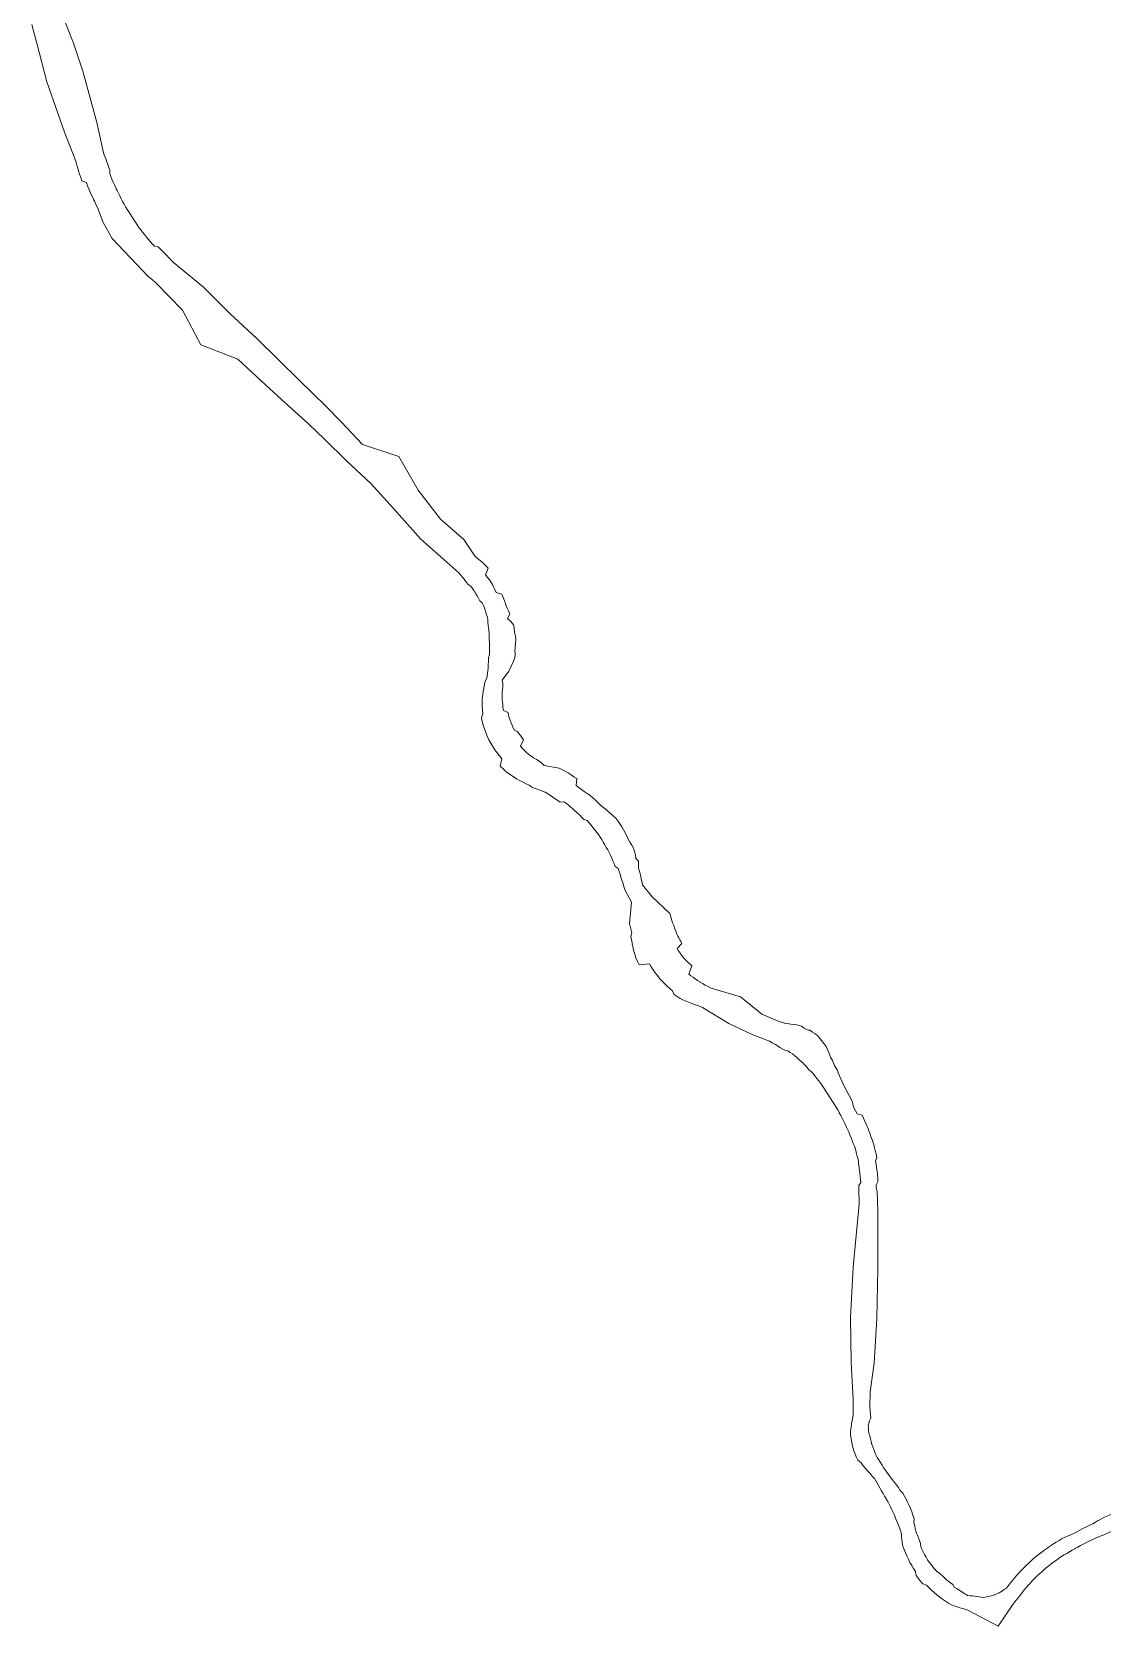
# Model space of a CAD drawing. Header units: metres. Extents: x 544975 to 548996, y 1840763 to 1844365.
# Drawn here: x 545735 to 546396, y 1842247 to 1843225 of the extents above; entities that cross this region are included whole.
import ezdxf

# ---------------------------------------------------------------- set-up
doc = ezdxf.new("R2010")
doc.units = ezdxf.units.M
doc.header["$MEASUREMENT"] = 0
doc.layers.add('Level 30', color=7, linetype='Continuous', lineweight=0)

# ---------------------------------------------------------------- blocks, each defined once
blk = doc.blocks.new('5.DuongDay35Kv_RTH')
at = {"layer": 'Level 30', "color": 5, "flags": 128}
for points in [[(45753.5674, 843236.1552), (45760.7325, 843218.2251), (45766.3564, 843201.0324), (45774.8842, 843169.6156), (45779.1117, 843150.9651), (45779.7679, 843149.0739), (45779.8614, 843148.8045), (45780.4013, 843147.2907), (45781.0436, 843145.5316), (45781.6366, 843143.7574), (45782.2532, 843141.9913), (45782.8933, 843140.2336), (45782.8476, 843138.2101), (45783.538, 843136.4606), (45784.2517, 843134.7205), (45784.9886, 843132.9901), (45785.7484, 843131.2696), (45786.5312, 843129.5595), (45786.8373, 843128.9065), (45787.3366, 843127.8599), (45788.1647, 843126.1712), (45789.0152, 843124.4937), (45789.888, 843122.8277), (45790.7388, 843121.1492), (45791.656, 843119.5064), (45792.5951, 843117.8761), (45793.5558, 843116.2584), (45794.5379, 843114.6536), (45794.7331, 843114.3403), (45795.5414, 843113.0621), (45796.566, 843111.4841), (45797.6116, 843109.92), (45798.6779, 843108.3699), (45799.6617, 843106.7601), (45800.77, 843105.2376), (45801.8985, 843103.73), (45803.047, 843102.2376), (45803.9653, 843101.0732), (45804.2152, 843100.7607), (45805.4031, 843099.2994), (45806.6103, 843097.8542), (45807.8367, 843096.4251), (45809.0821, 843095.0125), (45810.3462, 843093.6167), (45812.6712, 843093.2205), (45813.9588, 843091.8727), (45815.2643, 843090.5421), (45816.5874, 843089.2291), (45817.8984, 843087.9028), (45819.1981, 843086.5623), (45819.526, 843086.2298), (45820.5851, 843085.1657), (45821.9974, 843083.7469), (45840.4232, 843068.4759), (45856.5136, 843052.3301), (45873.1139, 843037.1065), (45886.991, 843023.3003), (45899.0623, 843011.5145), (45915.3257, 842995.5612), (45924.8332, 842985.889), (45937.8857, 842971.9278), (45960.1272, 842964.7474), (45972.0201, 842944.024), (45985.7409, 842926.211), (45999.8927, 842913.6541), (46006.873, 842903.3677), (46008.4315, 842902.0983), (46009.9899, 842900.8289), (46010.0388, 842900.789), (46011.6987, 842899.3601), (46013.3674, 842897.8245), (46014.916, 842896.1695), (46013.1732, 842891.9726), (46014.2439, 842890.5268), (46015.6503, 842889.0495), (46017.1257, 842886.7142), (46017.815, 842885.6766), (46018.2341, 842884.6849), (46018.9403, 842883.0141), (46019.9102, 842881.1141), (46023.1991, 842880.2526), (46024.0746, 842878.2122), (46024.8816, 842876.1437), (46025.4526, 842874.5424), (46025.6192, 842874.0495), (46026.2866, 842871.9319), (46027.2862, 842869.8984), (46028.2858, 842867.834), (46026.8635, 842865.2718), (46028.7186, 842863.3495), (46030.3608, 842861.2979), (46030.7668, 842859.8675), (46030.9081, 842859.0567), (46031.1119, 842856.7733), (46031.7262, 842854.4938), (46031.9708, 842852.1808), (46031.6728, 842849.8741), (46031.4237, 842847.5765), (46031.1928, 842845.2816), (46031.3642, 842844.0969), (46031.5509, 842843.0646), (46031.329, 842841.0767), (46030.4349, 842839.1753), (46027.6827, 842832.9943), (46023.526, 842827.4099), (46023.9338, 842825.3409), (46023.8107, 842823.3402), (46023.6876, 842821.3396), (46023.5958, 842819.8479), (46023.5741, 842819.3939), (46023.5391, 842817.6113), (46023.5836, 842815.835), (46023.707, 842814.0682), (46023.8414, 842812.3105), (46023.9878, 842810.5565), (46024.212, 842808.8108), (46027.0903, 842807.584), (46027.4435, 842805.979), (46027.8676, 842804.3913), (46028.3619, 842802.8239), (46028.9254, 842801.2802), (46029.5568, 842799.7629), (46030.2535, 842798.2785), (46030.2551, 842798.2752), (46031.0188, 842796.82), (46032.5927, 842795.8578), (46033.6569, 842794.6409), (46034.6642, 842793.4039), (46035.6488, 842792.1567), (46036.6436, 842790.9156), (46034.7897, 842786.8901), (46035.9885, 842785.5771), (46037.2202, 842784.2838), (46038.4838, 842783.0056), (46039.8343, 842781.8144), (46041.2807, 842780.7408), (46042.7772, 842779.7328), (46043.1713, 842779.513), (46044.4601, 842778.7452), (46046.1524, 842777.676), (46047.7734, 842776.4824), (46049.2277, 842774.9982), (46058.3567, 842773.4713), (46060.1368, 842772.5809), (46060.1491, 842772.5747), (46062.0504, 842771.5908), (46063.918, 842770.543), (46065.719, 842769.3861), (46067.4966, 842768.1934), (46069.2897, 842767.0211), (46068.8066, 842762.7916), (46070.4516, 842761.5385), (46072.1498, 842760.3496), (46073.8734, 842759.1818), (46075.5885, 842757.9912), (46077.2398, 842756.8521), (46077.3093, 842756.7926), (46078.9793, 842755.5246), (46080.4528, 842754.0451), (46081.9121, 842752.5525), (46083.4213, 842751.106), (46085.0303, 842749.7425), (46086.6797, 842748.3982), (46088.3179, 842747.0253), (46089.9547, 842745.6314), (46091.5878, 842744.2137), (46091.7748, 842744.0306), (46093.1348, 842742.7114), (46094.4848, 842741.0536), (46095.7226, 842739.3131), (46096.8579, 842737.5041), (46097.8744, 842735.6232), (46098.8652, 842733.7326), (46099.8403, 842731.8379), (46100.5908, 842730.3871), (46100.8181, 842729.948), (46101.8737, 842728.0987), (46102.9932, 842726.2756), (46103.947, 842724.3672), (46104.705, 842722.3705), (46105.1464, 842720.2481), (46105.3875, 842718.0652), (46107.0801, 842716.4357), (46107.1219, 842714.1976), (46107.1702, 842711.9904), (46107.7232, 842709.9598), (46108.2489, 842707.9238), (46108.678, 842705.8646), (46108.7788, 842705.3488), (46109.0592, 842703.8728), (46109.6271, 842701.9532), (46115.4988, 842694.3938), (46126.3656, 842684.248), (46127.8389, 842678.6392), (46128.75, 842676.8053), (46129.4288, 842674.9134), (46130.1076, 842673.0216), (46130.3796, 842672.2635), (46130.6907, 842671.5504), (46131.2459, 842670.3838), (46131.8447, 842669.248), (46132.4856, 842668.1445), (46133.0124, 842667.0042), (46133.5569, 842665.8734), (46130.7489, 842662.8702), (46131.4606, 842661.6522), (46132.2204, 842660.4636), (46133.0272, 842659.3063), (46133.8796, 842658.1822), (46134.6165, 842657.2808), (46134.7762, 842657.0931), (46135.7157, 842656.0408), (46136.6966, 842655.0268), (46137.7171, 842654.0529), (46138.7759, 842653.1205), (46139.871, 842652.2313), (46137.8607, 842647.0066), (46139.2011, 842646.0857), (46140.5257, 842645.1334), (46141.8426, 842644.1452), (46143.205, 842643.2067), (46144.6112, 842642.3201), (46144.9693, 842642.1067), (46146.2837, 842641.3686), (46148.0363, 842640.3844), (46149.7888, 842639.4003), (46151.5414, 842638.4161), (46169.6177, 842633.11), (46182.7799, 842622.4767), (46192.6825, 842618.2277), (46194.5952, 842617.61), (46196.5079, 842616.9924), (46196.7847, 842616.903), (46200.5735, 842616.2852), (46204.2565, 842615.927), (46206.9612, 842615.2364), (46208.5637, 842613.8437), (46211.1008, 842612.7237), (46212.1401, 842612.6572), (46213.826, 842611.5138), (46215.1384, 842610.7373), (46216.1714, 842609.925), (46216.7406, 842609.4223), (46217.7764, 842608.1899), (46219.1903, 842606.2782), (46220.6669, 842604.4615), (46221.8142, 842603.2653), (46222.1083, 842602.6303), (46223.0735, 842600.4133), (46224.0938, 842598.297), (46224.8428, 842596.0242), (46226.0262, 842594.1058), (46226.8056, 842591.9399), (46227.2806, 842590.9238), (46227.826, 842590.0851), (46228.8274, 842588.3533), (46229.5582, 842586.4567), (46232.7553, 842579.1382), (46238.1928, 842569.2076), (46238.5057, 842567.5205), (46238.5472, 842567.0633), (46239.0487, 842564.9522), (46240.1183, 842563.1819), (46241.0969, 842561.3602), (46244.1465, 842560.5713), (46245.0722, 842558.6695), (46245.9596, 842556.7496), (46246.8085, 842554.8124), (46247.3593, 842553.4958), (46247.6185, 842552.8585), (46248.3892, 842550.8889), (46249.1204, 842548.9042), (46249.8117, 842546.9053), (46250.5162, 842544.9096), (46251.1274, 842542.8836), (46251.6979, 842540.8458), (46251.9816, 842539.7696), (46252.2276, 842538.797), (46252.7162, 842536.7379), (46253.1635, 842534.6696), (46252.378, 842532.3722), (46252.7381, 842530.3115), (46252.9441, 842529.0074), (46253.0569, 842528.2439), (46253.3343, 842526.1704), (46253.5701, 842524.0918), (46253.7644, 842522.0089), (46253.9169, 842519.9225), (46252.829, 842517.7819), (46252.8972, 842515.7151), (46253.35, 842513.6486), (46253.5074, 842511.7316), (46253.6281, 842510.1994), (46253.6521, 842508.8358), (46253.638, 842506.697), (46253.8112, 842502.6973), (46253.926, 842494.0379), (46253.8387, 842466.5557), (46253.2765, 842435.7645), (46251.5036, 842408.3866), (46249.1112, 842390.8289), (46248.8597, 842381.4339), (46249.4857, 842374.6927), (46248.8091, 842372.9999), (46248.0097, 842370.8057), (46248.0034, 842370.0786), (46248.0163, 842368.9457), (46248.1092, 842367.1713), (46248.2905, 842365.4072), (46249.008, 842363.7207), (46249.3016, 842362.0012), (46249.6734, 842360.2971), (46250.0352, 842358.9373), (46250.13, 842358.6137), (46250.67, 842356.9552), (46251.2923, 842355.3258), (46251.9651, 842353.7153), (46252.6913, 842352.1246), (46253.4953, 842350.568), (46254.3779, 842349.0507), (46254.6106, 842348.678), (46255.4192, 842347.4136), (46256.4974, 842345.7278), (46257.5756, 842344.042), (46258.6537, 842342.3562), (46262.6431, 842337.0391), (46263.717, 842335.6937), (46263.9027, 842335.4584), (46265.1947, 842333.7771), (46266.4024, 842332.0349), (46267.4965, 842330.22), (46269.1652, 842328.7241), (46270.1835, 842326.8475), (46271.1591, 842324.9483), (46272.0915, 842323.0275), (46272.9801, 842321.0861), (46273.0271, 842320.9802), (46273.8245, 842319.1251), (46274.6243, 842317.1454), (46275.3791, 842315.1481), (46276.0884, 842313.1343), (46275.8149, 842310.8102), (46276.4046, 842308.8606), (46276.4258, 842308.7876), (46276.7228, 842306.759), (46276.7492, 842306.6875), (46277.4362, 842304.7639), (46277.461, 842304.6917), (46277.632, 842304.1896), (46278.0852, 842302.9547), (46278.1088, 842302.8929), (46278.7676, 842301.2496), (46278.7931, 842301.1888), (46279.4637, 842299.5611), (46280.0666, 842297.8469), (46280.1513, 842295.9187), (46280.8752, 842294.2295), (46281.655, 842292.5654), (46282.4899, 842290.9282), (46283.3788, 842289.3198), (46283.6163, 842288.9105), (46284.3208, 842287.7418), (46285.3149, 842286.1961), (46286.5354, 842284.8101), (46287.626, 842283.3398), (46288.6408, 842282.0583), (46288.765, 842281.9068), (46289.9511, 842280.5124), (46291.7052, 842279.6497), (46292.9649, 842278.3546), (46293.4747, 842277.8544), (46294.2671, 842277.1022), (46295.6102, 842275.8939), (46296.9929, 842274.7311), (46298.4136, 842273.615), (46299.8707, 842272.5468), (46300.9205, 842270.8568), (46302.4681, 842269.8738), (46304.0476, 842268.9428), (46305.5644, 842267.8878), (46307.1215, 842266.881), (46307.9147, 842266.3961), (46308.7807, 842265.8861), (46310.3928, 842265.6898), (46311.8466, 842265.5477), (46318.6622, 842264.6769), (46324.3683, 842265.779), (46328.3042, 842267.5076), (46330.2221, 842268.7057), (46331.4673, 842269.6374), (46332.8036, 842270.2906), (46333.9984, 842272.01), (46335.2682, 842273.6745), (46336.5501, 842275.3303), (46337.8859, 842276.9431), (46339.2537, 842278.5289), (46339.9919, 842279.3587), (46340.6529, 842280.087), (46342.083, 842281.6168), (46343.5433, 842283.1177), (46345.0841, 842284.5368), (46346.6023, 842285.9771), (46348.149, 842287.3868), (46348.8918, 842288.044), (46349.7235, 842288.7652), (46351.3254, 842290.1119), (46352.9538, 842291.4263), (46354.6249, 842292.6858), (46356.3042, 842293.9336), (46358.008, 842295.1477), (46359.1543, 842295.936), (46359.7358, 842296.3274), (46361.4869, 842297.4723), (46363.2605, 842298.582), (46365.0383, 842299.6861), (46366.8555, 842300.7244), (46368.7199, 842301.6756), (46370.6277, 842302.5378), (46371.1071, 842302.7473), (46372.4868, 842303.342), (46374.3264, 842304.135), (46379.5808, 842306.926), (46385.6511, 842309.9105), (46387.3884, 842310.9079), (46388.5739, 842311.5885), (46389.1526, 842311.9164), (46390.9893, 842312.9253), (46392.8743, 842313.8389), (46394.7972, 842314.6694), (46396.7363, 842315.4614)], [(45735.1543, 843229.7849), (45739.7822, 843211.9475), (45744.3882, 843194.4497), (45755.0451, 843163.671), (45762.1078, 843145.87), (45762.5997, 843143.9295), (45762.6698, 843143.6532), (45763.1294, 843141.8993), (45763.6997, 843139.8629), (45764.3698, 843137.8579), (45765.0666, 843135.8621), (45765.7899, 843133.8758), (45768.5466, 843132.6759), (45769.3121, 843130.7363), (45770.1034, 843128.807), (45770.9203, 843126.8884), (45771.7628, 843124.981), (45772.6306, 843123.0849), (45772.97, 843122.3609), (45773.5236, 843121.2005), (45774.4417, 843119.3283), (45775.3846, 843117.4684), (45778.7597, 843108.2936), (45784.3334, 843098.4258), (45806.5967, 843074.9062), (45808.1332, 843073.8747), (45809.2795, 843072.9051), (45810.8079, 843071.6123), (45827.4587, 843054.4164), (45838.7621, 843033.0793), (45861.4179, 843024.4227), (45875.7918, 843011.1551), (45888.1596, 842999.6908), (45905.026, 842984.3917), (45914.5897, 842975.1985), (45927.9915, 842961.9901), (45943.2326, 842947.7786), (45958.7884, 842930.7341), (45973.5867, 842914.0034), (45987.7997, 842901.508), (45996.8871, 842893.3378), (45998.1633, 842891.785), (45999.4395, 842890.2321), (45999.4796, 842890.1834), (46000.5205, 842888.8352), (46001.5445, 842887.4136), (46002.5886, 842886.0234), (46004.21, 842885.0834), (46005.257, 842883.6731), (46006.2564, 842882.2288), (46007.2044, 842880.7564), (46007.2071, 842880.7519), (46008.1081, 842879.2442), (46008.9584, 842877.7073), (46009.7569, 842876.1429), (46011.2461, 842874.8864), (46011.9494, 842873.2473), (46012.5976, 842871.5857), (46013.0563, 842870.2993), (46013.1901, 842869.9034), (46013.7262, 842868.2023), (46014.2054, 842866.4843), (46014.627, 842864.7513), (46014.6316, 842862.9366), (46014.9347, 842861.1914), (46015.1795, 842859.437), (46015.3057, 842858.3071), (46015.3657, 842857.6754), (46015.4931, 842855.9086), (46015.5615, 842854.1385), (46015.5709, 842852.3672), (46015.633, 842850.5915), (46015.7235, 842848.8041), (46015.7538, 842847.0081), (46015.7462, 842846.1074), (46015.7177, 842845.1028), (46015.6607, 842843.0937), (46015.1078, 842841.1484), (46014.8741, 842834.6432), (46014.0986, 842828.6235), (46013.0679, 842826.7397), (46012.6803, 842824.7731), (46012.2927, 842822.8064), (46012.0037, 842821.3402), (46011.8985, 842820.7629), (46011.5482, 842818.4795), (46011.2994, 842816.1769), (46011.1531, 842813.8596), (46011.1772, 842811.5363), (46011.3706, 842809.2204), (46011.6666, 842806.9154), (46010.8121, 842804.3792), (46011.3238, 842802.0541), (46011.9382, 842799.7541), (46012.6543, 842797.4836), (46013.4705, 842795.2472), (46014.3853, 842793.0492), (46015.3945, 842790.8988), (46015.3968, 842790.8941), (46016.5031, 842788.7861), (46017.7019, 842786.7293), (46018.991, 842784.7277), (46020.3677, 842782.7855), (46021.8293, 842780.9063), (46023.373, 842779.0939), (46022.3253, 842774.7511), (46024.1419, 842772.9669), (46026.0361, 842771.2651), (46028.0451, 842769.7015), (46030.1581, 842768.2848), (46032.327, 842766.9667), (46034.5472, 842765.7494), (46035.1098, 842765.4611), (46036.4606, 842764.8014), (46038.2618, 842763.9218), (46040.0629, 842763.0422), (46041.6153, 842761.7289), (46049.9021, 842758.7341), (46051.5693, 842757.6468), (46051.5789, 842757.6404), (46053.0655, 842756.6349), (46054.5454, 842755.6259), (46056.05, 842754.6594), (46057.5349, 842753.663), (46058.9997, 842752.6371), (46061.3979, 842752.8612), (46062.8458, 842751.7583), (46064.2714, 842750.6266), (46065.674, 842749.4666), (46067.0532, 842748.2788), (46068.3494, 842747.1175), (46068.4084, 842747.0636), (46069.739, 842745.8216), (46071.0445, 842744.5532), (46072.3243, 842743.259), (46073.5781, 842741.9395), (46075.607, 842741.3124), (46076.8211, 842739.9276), (46078.0073, 842738.5188), (46079.1651, 842737.0865), (46080.294, 842735.6314), (46080.4295, 842735.4526), (46081.3936, 842734.154), (46082.4634, 842732.6549), (46083.503, 842731.1347), (46084.5231, 842729.601), (46085.5012, 842728.0403), (46086.448, 842726.4602), (46087.3629, 842724.8616), (46088.0434, 842723.6223), (46088.2457, 842723.2449), (46089.096, 842721.611), (46089.9134, 842719.9603), (46090.6977, 842718.2937), (46091.4485, 842716.6117), (46092.1654, 842714.915), (46092.8483, 842713.2043), (46094.5831, 842711.8766), (46095.2048, 842710.1182), (46095.7912, 842708.3476), (46096.342, 842706.5658), (46096.9122, 842704.7884), (46097.5024, 842703.0131), (46097.6444, 842702.5671), (46098.0912, 842701.1326), (46098.4928, 842699.1715), (46102.7464, 842691.2079), (46101.6385, 842678.0704), (46102.9988, 842672.4334), (46102.4143, 842670.2259), (46102.7697, 842668.2532), (46103.1251, 842666.2805), (46103.2675, 842665.4901), (46103.5562, 842664.076), (46104.1144, 842661.729), (46104.7678, 842659.4013), (46105.5156, 842657.0965), (46106.4601, 842654.8656), (46107.5113, 842652.6827), (46113.7959, 842653.4143), (46114.8993, 842651.5259), (46116.0773, 842649.6831), (46117.3281, 842647.8889), (46118.6496, 842646.1462), (46119.7921, 842644.7485), (46120.0397, 842644.4577), (46121.4963, 842642.8261), (46123.017, 842641.2541), (46124.5992, 842639.7441), (46126.2407, 842638.2987), (46127.9386, 842636.92), (46128.921, 842634.5374), (46130.7672, 842633.2689), (46132.697, 842632.1324), (46134.7005, 842631.1337), (46136.7376, 842630.2185), (46138.8048, 842629.3876), (46139.3259, 842629.1933), (46140.7404, 842628.6842), (46142.6265, 842628.0055), (46144.5125, 842627.3268), (46146.3985, 842626.6481), (46162.4568, 842616.7242), (46177.2866, 842609.9069), (46187.3181, 842605.9528), (46189.0707, 842604.9686), (46190.8232, 842603.9845), (46191.0768, 842603.8421), (46192.3535, 842603.0745), (46193.8121, 842602.1341), (46195.2672, 842601.2108), (46196.7533, 842600.3523), (46198.6054, 842600.0565), (46200.0513, 842599.0873), (46201.464, 842598.0706), (46202.842, 842597.0073), (46204.1839, 842595.8986), (46204.6085, 842595.5318), (46205.488, 842594.7459), (46206.753, 842593.5503), (46208.0775, 842592.409), (46208.9265, 842591.5008), (46209.2632, 842591.1285), (46210.4056, 842589.8091), (46211.5033, 842588.4524), (46212.9316, 842587.3345), (46214.1109, 842586.0074), (46215.249, 842584.6361), (46215.802, 842583.9344), (46216.4075, 842583.1323), (46217.6185, 842581.528), (46218.8295, 842579.9238), (46223.2757, 842573.366), (46229.2793, 842563.78), (46230.0351, 842562.3627), (46230.2094, 842562.0315), (46231.068, 842560.3511), (46231.9366, 842558.6805), (46232.8269, 842557.0233), (46233.6675, 842555.3405), (46234.4907, 842553.6493), (46235.2799, 842551.942), (46236.0347, 842550.2193), (46236.5245, 842549.0486), (46236.755, 842548.4819), (46237.4403, 842546.7303), (46238.0906, 842544.9655), (46238.7053, 842543.1879), (46239.532, 842541.4759), (46240.0767, 842539.6702), (46240.5852, 842537.854), (46240.838, 842536.8949), (46241.0572, 842536.028), (46241.4927, 842534.193), (46241.8913, 842532.3495), (46241.9748, 842530.447), (46242.2985, 842528.5947), (46242.4836, 842527.4226), (46242.585, 842526.7363), (46242.8343, 842524.8726), (46243.0463, 842523.0042), (46243.2209, 842521.1319), (46243.358, 842519.2566), (46242.1201, 842517.3213), (46242.1813, 842515.4687), (46242.2053, 842513.6153), (46242.2495, 842511.7608), (46242.3136, 842509.9025), (46242.3238, 842509.4374), (46242.3464, 842507.9351), (46242.3766, 842505.9321), (46241.4569, 842495.227), (46238.7018, 842467.1921), (46237.0079, 842436.4484), (46237.474, 842408.9764), (46238.6079, 842385.9111), (46238.7732, 842377.1994), (46238.4227, 842375.2123), (46238.0723, 842373.2253), (46237.7218, 842371.2383), (46237.5945, 842370.5162), (46237.3865, 842369.054), (46237.1543, 842366.7349), (46237.0391, 842364.3939), (46237.5367, 842362.1063), (46237.8883, 842359.8084), (46238.384, 842357.5366), (46238.8662, 842355.7238), (46238.9925, 842355.2924), (46239.7125, 842353.0814), (46240.5421, 842350.9092), (46241.5999, 842348.8379), (46243.5903, 842347.2724), (46244.9341, 842345.4383), (46246.3608, 842343.685), (46246.7299, 842343.2597), (46247.7445, 842342.1369), (46249.0973, 842340.64), (46250.4502, 842339.143), (46251.803, 842337.646), (46255.0831, 842331.8413), (46255.9548, 842330.3569), (46256.0901, 842330.1237), (46257.0237, 842328.465), (46257.9654, 842326.8177), (46258.9435, 842325.1952), (46259.9025, 842323.561), (46260.8063, 842321.8955), (46261.6722, 842320.2099), (46262.4997, 842318.5052), (46263.2883, 842316.7821), (46263.33, 842316.6882), (46264.0378, 842315.0417), (46264.7476, 842313.2847), (46265.4174, 842311.5121), (46266.047, 842309.7248), (46266.9777, 842308.0311), (46267.5089, 842306.2751), (46267.528, 842306.2094), (46268.1506, 842304.4767), (46268.1577, 842304.4077), (46268.3285, 842302.5587), (46268.3341, 842302.4897), (46268.3711, 842302.0107), (46268.5333, 842300.4661), (46268.5425, 842300.3882), (46268.8245, 842298.3019), (46268.8364, 842298.224), (46269.2515, 842296.1594), (46269.9735, 842294.1068), (46270.7739, 842292.0837), (46271.6308, 842290.0841), (46272.5539, 842288.1142), (46273.5421, 842286.1762), (46274.5944, 842284.2721), (46274.8755, 842283.7877), (46275.7095, 842282.4042), (46276.8863, 842280.5745), (46277.2798, 842278.1809), (46278.5965, 842276.4058), (46279.8217, 842274.8586), (46279.9716, 842274.6757), (46281.4035, 842272.9923), (46283.7377, 842272.1543), (46285.2516, 842270.5978), (46285.8642, 842269.9966), (46286.8165, 842269.0927), (46288.4308, 842267.6405), (46290.0925, 842266.243), (46291.7999, 842264.9016), (46293.551, 842263.6179), (46295.3141, 842262.3478), (46297.1484, 842261.1826), (46299.0205, 842260.0791), (46301.0675, 842259.3045), (46303.1304, 842258.6029), (46304.1669, 842258.2797), (46305.1376, 842257.9966), (46307.0792, 842257.4305), (46309.0207, 842256.8645), (46327.5665, 842247.0642), (46336.6564, 842260.2854), (46337.8731, 842261.8769), (46338.7223, 842262.9875), (46339.0762, 842263.4451), (46340.2667, 842264.9432), (46341.435, 842266.4531), (46342.5923, 842267.97), (46343.8218, 842269.4293), (46345.0382, 842270.8978), (46346.2836, 842272.3418), (46346.9558, 842273.0974), (46347.5577, 842273.7606), (46348.8598, 842275.1535), (46350.1896, 842276.5202), (46351.5376, 842277.8692), (46352.9211, 842279.1818), (46354.3307, 842280.4664), (46355.0076, 842281.0654), (46355.7656, 842281.7226), (46357.2254, 842282.9499), (46358.7094, 842284.1477), (46360.2028, 842285.3344), (46361.7339, 842286.4722), (46363.2875, 842287.5791), (46364.3327, 842288.2979), (46364.8629, 842288.6548), (46366.4594, 842289.6987), (46368.0766, 842290.7105), (46369.716, 842291.6856), (46371.3723, 842292.6319), (46373.0202, 842293.5953), (46374.6623, 842294.577), (46375.0762, 842294.8175), (46376.3792, 842295.5655), (46378.1165, 842296.5629), (46383.449, 842299.198), (46389.6272, 842301.9668), (46391.4668, 842302.7598), (46392.7221, 842303.3009), (46393.2802, 842303.5375), (46395.0454, 842304.2585), (46396.7964, 842305.0024)]]:
    blk.add_lwpolyline(points, dxfattribs=at)

msp = doc.modelspace()

# ---------------------------------------------------------------- linework, layer by layer
at = {"layer": 'Level 30', "color": 5, "flags": 128}
for points in [[(545753.5674, 1843236.1552), (545760.7325, 1843218.2251), (545766.3564, 1843201.0324), (545774.8842, 1843169.6156), (545779.1117, 1843150.9651), (545779.7679, 1843149.0739), (545779.8614, 1843148.8045), (545780.4013, 1843147.2907), (545781.0436, 1843145.5316), (545781.6366, 1843143.7574), (545782.2532, 1843141.9913), (545782.8933, 1843140.2336), (545782.8476, 1843138.2101), (545783.538, 1843136.4606), (545784.2517, 1843134.7205), (545784.9886, 1843132.9901), (545785.7484, 1843131.2696), (545786.5312, 1843129.5595), (545786.8373, 1843128.9065), (545787.3366, 1843127.8599), (545788.1647, 1843126.1712), (545789.0152, 1843124.4937), (545789.888, 1843122.8277), (545790.7388, 1843121.1492), (545791.656, 1843119.5064), (545792.5951, 1843117.8761), (545793.5558, 1843116.2584), (545794.5379, 1843114.6536), (545794.7331, 1843114.3403), (545795.5414, 1843113.0621), (545796.566, 1843111.4841), (545797.6116, 1843109.92), (545798.6779, 1843108.3699), (545799.6617, 1843106.7601), (545800.77, 1843105.2376), (545801.8985, 1843103.73), (545803.047, 1843102.2376), (545803.9653, 1843101.0732), (545804.2152, 1843100.7607), (545805.4031, 1843099.2994), (545806.6103, 1843097.8542), (545807.8367, 1843096.4251), (545809.0821, 1843095.0125), (545810.3462, 1843093.6167), (545812.6712, 1843093.2205), (545813.9588, 1843091.8727), (545815.2643, 1843090.5421), (545816.5874, 1843089.2291), (545817.8984, 1843087.9028), (545819.1981, 1843086.5623), (545819.526, 1843086.2298), (545820.5851, 1843085.1657), (545821.9974, 1843083.7469), (545840.4232, 1843068.4759), (545856.5136, 1843052.3301), (545873.1139, 1843037.1065), (545886.991, 1843023.3003), (545899.0623, 1843011.5145), (545915.3257, 1842995.5612), (545924.8332, 1842985.889), (545937.8857, 1842971.9278), (545960.1272, 1842964.7474), (545972.0201, 1842944.024), (545985.7409, 1842926.211), (545999.8927, 1842913.6541), (546006.873, 1842903.3677), (546008.4315, 1842902.0983), (546009.9899, 1842900.8289), (546010.0388, 1842900.789), (546011.6987, 1842899.3601), (546013.3674, 1842897.8245), (546014.916, 1842896.1695), (546013.1732, 1842891.9726), (546014.2439, 1842890.5268), (546015.6503, 1842889.0495), (546017.1257, 1842886.7142), (546017.815, 1842885.6766), (546018.2341, 1842884.6849), (546018.9403, 1842883.0141), (546019.9102, 1842881.1141), (546023.1991, 1842880.2526), (546024.0746, 1842878.2122), (546024.8816, 1842876.1437), (546025.4526, 1842874.5424), (546025.6192, 1842874.0495), (546026.2866, 1842871.9319), (546027.2862, 1842869.8984), (546028.2858, 1842867.834), (546026.8635, 1842865.2718), (546028.7186, 1842863.3495), (546030.3608, 1842861.2979), (546030.7668, 1842859.8675), (546030.9081, 1842859.0567), (546031.1119, 1842856.7733), (546031.7262, 1842854.4938), (546031.9708, 1842852.1808), (546031.6728, 1842849.8741), (546031.4237, 1842847.5765), (546031.1928, 1842845.2816), (546031.3642, 1842844.0969), (546031.5509, 1842843.0646), (546031.329, 1842841.0767), (546030.4349, 1842839.1753), (546027.6827, 1842832.9943), (546023.526, 1842827.4099), (546023.9338, 1842825.3409), (546023.8107, 1842823.3402), (546023.6876, 1842821.3396), (546023.5958, 1842819.8479), (546023.5741, 1842819.3939), (546023.5391, 1842817.6113), (546023.5836, 1842815.835), (546023.707, 1842814.0682), (546023.8414, 1842812.3105), (546023.9878, 1842810.5565), (546024.212, 1842808.8108), (546027.0903, 1842807.584), (546027.4435, 1842805.979), (546027.8676, 1842804.3913), (546028.3619, 1842802.8239), (546028.9254, 1842801.2802), (546029.5568, 1842799.7629), (546030.2535, 1842798.2785), (546030.2551, 1842798.2752), (546031.0188, 1842796.82), (546032.5927, 1842795.8578), (546033.6569, 1842794.6409), (546034.6642, 1842793.4039), (546035.6488, 1842792.1567), (546036.6436, 1842790.9156), (546034.7897, 1842786.8901), (546035.9885, 1842785.5771), (546037.2202, 1842784.2838), (546038.4838, 1842783.0056), (546039.8343, 1842781.8144), (546041.2807, 1842780.7408), (546042.7772, 1842779.7328), (546043.1713, 1842779.513), (546044.4601, 1842778.7452), (546046.1524, 1842777.676), (546047.7734, 1842776.4824), (546049.2277, 1842774.9982), (546058.3567, 1842773.4713), (546060.1368, 1842772.5809), (546060.1491, 1842772.5747), (546062.0504, 1842771.5908), (546063.918, 1842770.543), (546065.719, 1842769.3861), (546067.4966, 1842768.1934), (546069.2897, 1842767.0211), (546068.8066, 1842762.7916), (546070.4516, 1842761.5385), (546072.1498, 1842760.3496), (546073.8734, 1842759.1818), (546075.5885, 1842757.9912), (546077.2398, 1842756.8521), (546077.3093, 1842756.7926), (546078.9793, 1842755.5246), (546080.4528, 1842754.0451), (546081.9121, 1842752.5525), (546083.4213, 1842751.106), (546085.0303, 1842749.7425), (546086.6797, 1842748.3982), (546088.3179, 1842747.0253), (546089.9547, 1842745.6314), (546091.5878, 1842744.2137), (546091.7748, 1842744.0306), (546093.1348, 1842742.7114), (546094.4848, 1842741.0536), (546095.7226, 1842739.3131), (546096.8579, 1842737.5041), (546097.8744, 1842735.6232), (546098.8652, 1842733.7326), (546099.8403, 1842731.8379), (546100.5908, 1842730.3871), (546100.8181, 1842729.948), (546101.8737, 1842728.0987), (546102.9932, 1842726.2756), (546103.947, 1842724.3672), (546104.705, 1842722.3705), (546105.1464, 1842720.2481), (546105.3875, 1842718.0652), (546107.0801, 1842716.4357), (546107.1219, 1842714.1976), (546107.1702, 1842711.9904), (546107.7232, 1842709.9598), (546108.2489, 1842707.9238), (546108.678, 1842705.8646), (546108.7788, 1842705.3488), (546109.0592, 1842703.8728), (546109.6271, 1842701.9532), (546115.4988, 1842694.3938), (546126.3656, 1842684.248), (546127.8389, 1842678.6392), (546128.75, 1842676.8053), (546129.4288, 1842674.9134), (546130.1076, 1842673.0216), (546130.3796, 1842672.2635), (546130.6907, 1842671.5504), (546131.2459, 1842670.3838), (546131.8447, 1842669.248), (546132.4856, 1842668.1445), (546133.0124, 1842667.0042), (546133.5569, 1842665.8734), (546130.7489, 1842662.8702), (546131.4606, 1842661.6522), (546132.2204, 1842660.4636), (546133.0272, 1842659.3063), (546133.8796, 1842658.1822), (546134.6165, 1842657.2808), (546134.7762, 1842657.0931), (546135.7157, 1842656.0408), (546136.6966, 1842655.0268), (546137.7171, 1842654.0529), (546138.7759, 1842653.1205), (546139.871, 1842652.2313), (546137.8607, 1842647.0066), (546139.2011, 1842646.0857), (546140.5257, 1842645.1334), (546141.8426, 1842644.1452), (546143.205, 1842643.2067), (546144.6112, 1842642.3201), (546144.9693, 1842642.1067), (546146.2837, 1842641.3686), (546148.0363, 1842640.3844), (546149.7888, 1842639.4003), (546151.5414, 1842638.4161), (546169.6177, 1842633.11), (546182.7799, 1842622.4767), (546192.6825, 1842618.2277), (546194.5952, 1842617.61), (546196.5079, 1842616.9924), (546196.7847, 1842616.903), (546200.5735, 1842616.2852), (546204.2565, 1842615.927), (546206.9612, 1842615.2364), (546208.5637, 1842613.8437), (546211.1008, 1842612.7237), (546212.1401, 1842612.6572), (546213.826, 1842611.5138), (546215.1384, 1842610.7373), (546216.1714, 1842609.925), (546216.7406, 1842609.4223), (546217.7764, 1842608.1899), (546219.1903, 1842606.2782), (546220.6669, 1842604.4615), (546221.8142, 1842603.2653), (546222.1083, 1842602.6303), (546223.0735, 1842600.4133), (546224.0938, 1842598.297), (546224.8428, 1842596.0242), (546226.0262, 1842594.1058), (546226.8056, 1842591.9399), (546227.2806, 1842590.9238), (546227.826, 1842590.0851), (546228.8274, 1842588.3533), (546229.5582, 1842586.4567), (546232.7553, 1842579.1382), (546238.1928, 1842569.2076), (546238.5057, 1842567.5205), (546238.5472, 1842567.0633), (546239.0487, 1842564.9522), (546240.1183, 1842563.1819), (546241.0969, 1842561.3602), (546244.1465, 1842560.5713), (546245.0722, 1842558.6695), (546245.9596, 1842556.7496), (546246.8085, 1842554.8124), (546247.3593, 1842553.4958), (546247.6185, 1842552.8585), (546248.3892, 1842550.8889), (546249.1204, 1842548.9042), (546249.8117, 1842546.9053), (546250.5162, 1842544.9096), (546251.1274, 1842542.8836), (546251.6979, 1842540.8458), (546251.9816, 1842539.7696), (546252.2276, 1842538.797), (546252.7162, 1842536.7379), (546253.1635, 1842534.6696), (546252.378, 1842532.3722), (546252.7381, 1842530.3115), (546252.9441, 1842529.0074), (546253.0569, 1842528.2439), (546253.3343, 1842526.1704), (546253.5701, 1842524.0918), (546253.7644, 1842522.0089), (546253.9169, 1842519.9225), (546252.829, 1842517.7819), (546252.8972, 1842515.7151), (546253.35, 1842513.6486), (546253.5074, 1842511.7316), (546253.6281, 1842510.1994), (546253.6521, 1842508.8358), (546253.638, 1842506.697), (546253.8112, 1842502.6973), (546253.926, 1842494.0379), (546253.8387, 1842466.5557), (546253.2765, 1842435.7645), (546251.5036, 1842408.3866), (546249.1112, 1842390.8289), (546248.8597, 1842381.4339), (546249.4857, 1842374.6927), (546248.8091, 1842372.9999), (546248.0097, 1842370.8057), (546248.0034, 1842370.0786), (546248.0163, 1842368.9457), (546248.1092, 1842367.1713), (546248.2905, 1842365.4072), (546249.008, 1842363.7207), (546249.3016, 1842362.0012), (546249.6734, 1842360.2971), (546250.0352, 1842358.9373), (546250.13, 1842358.6137), (546250.67, 1842356.9552), (546251.2923, 1842355.3258), (546251.9651, 1842353.7153), (546252.6913, 1842352.1246), (546253.4953, 1842350.568), (546254.3779, 1842349.0507), (546254.6106, 1842348.678), (546255.4192, 1842347.4136), (546256.4974, 1842345.7278), (546257.5756, 1842344.042), (546258.6537, 1842342.3562), (546262.6431, 1842337.0391), (546263.717, 1842335.6937), (546263.9027, 1842335.4584), (546265.1947, 1842333.7771), (546266.4024, 1842332.0349), (546267.4965, 1842330.22), (546269.1652, 1842328.7241), (546270.1835, 1842326.8475), (546271.1591, 1842324.9483), (546272.0915, 1842323.0275), (546272.9801, 1842321.0861), (546273.0271, 1842320.9802), (546273.8245, 1842319.1251), (546274.6243, 1842317.1454), (546275.3791, 1842315.1481), (546276.0884, 1842313.1343), (546275.8149, 1842310.8102), (546276.4046, 1842308.8606), (546276.4258, 1842308.7876), (546276.7228, 1842306.759), (546276.7492, 1842306.6875), (546277.4362, 1842304.7639), (546277.461, 1842304.6917), (546277.632, 1842304.1896), (546278.0852, 1842302.9547), (546278.1088, 1842302.8929), (546278.7676, 1842301.2496), (546278.7931, 1842301.1888), (546279.4637, 1842299.5611), (546280.0666, 1842297.8469), (546280.1513, 1842295.9187), (546280.8752, 1842294.2295), (546281.655, 1842292.5654), (546282.4899, 1842290.9282), (546283.3788, 1842289.3198), (546283.6163, 1842288.9105), (546284.3208, 1842287.7418), (546285.3149, 1842286.1961), (546286.5354, 1842284.8101), (546287.626, 1842283.3398), (546288.6408, 1842282.0583), (546288.765, 1842281.9068), (546289.9511, 1842280.5124), (546291.7052, 1842279.6497), (546292.9649, 1842278.3546), (546293.4747, 1842277.8544), (546294.2671, 1842277.1022), (546295.6102, 1842275.8939), (546296.9929, 1842274.7311), (546298.4136, 1842273.615), (546299.8707, 1842272.5468), (546300.9205, 1842270.8568), (546302.4681, 1842269.8738), (546304.0476, 1842268.9428), (546305.5644, 1842267.8878), (546307.1215, 1842266.881), (546307.9147, 1842266.3961), (546308.7807, 1842265.8861), (546310.3928, 1842265.6898), (546311.8466, 1842265.5477), (546318.6622, 1842264.6769), (546324.3683, 1842265.779), (546328.3042, 1842267.5076), (546330.2221, 1842268.7057), (546331.4673, 1842269.6374), (546332.8036, 1842270.2906), (546333.9984, 1842272.01), (546335.2682, 1842273.6745), (546336.5501, 1842275.3303), (546337.8859, 1842276.9431), (546339.2537, 1842278.5289), (546339.9919, 1842279.3587), (546340.6529, 1842280.087), (546342.083, 1842281.6168), (546343.5433, 1842283.1177), (546345.0841, 1842284.5368), (546346.6023, 1842285.9771), (546348.149, 1842287.3868), (546348.8918, 1842288.044), (546349.7235, 1842288.7652), (546351.3254, 1842290.1119), (546352.9538, 1842291.4263), (546354.6249, 1842292.6858), (546356.3042, 1842293.9336), (546358.008, 1842295.1477), (546359.1543, 1842295.936), (546359.7358, 1842296.3274), (546361.4869, 1842297.4723), (546363.2605, 1842298.582), (546365.0383, 1842299.6861), (546366.8555, 1842300.7244), (546368.7199, 1842301.6756), (546370.6277, 1842302.5378), (546371.1071, 1842302.7473), (546372.4868, 1842303.342), (546374.3264, 1842304.135), (546379.5808, 1842306.926), (546385.6511, 1842309.9105), (546387.3884, 1842310.9079), (546388.5739, 1842311.5885), (546389.1526, 1842311.9164), (546390.9893, 1842312.9253), (546392.8743, 1842313.8389), (546394.7972, 1842314.6694), (546396.7363, 1842315.4614)], [(545735.1543, 1843229.7849), (545739.7822, 1843211.9475), (545744.3882, 1843194.4497), (545755.0451, 1843163.671), (545762.1078, 1843145.87), (545762.5997, 1843143.9295), (545762.6698, 1843143.6532), (545763.1294, 1843141.8993), (545763.6997, 1843139.8629), (545764.3698, 1843137.8579), (545765.0666, 1843135.8621), (545765.7899, 1843133.8758), (545768.5466, 1843132.6759), (545769.3121, 1843130.7363), (545770.1034, 1843128.807), (545770.9203, 1843126.8884), (545771.7628, 1843124.981), (545772.6306, 1843123.0849), (545772.97, 1843122.3609), (545773.5236, 1843121.2005), (545774.4417, 1843119.3283), (545775.3846, 1843117.4684), (545778.7597, 1843108.2936), (545784.3334, 1843098.4258), (545806.5967, 1843074.9062), (545808.1332, 1843073.8747), (545809.2795, 1843072.9051), (545810.8079, 1843071.6123), (545827.4587, 1843054.4164), (545838.7621, 1843033.0793), (545861.4179, 1843024.4227), (545875.7918, 1843011.1551), (545888.1596, 1842999.6908), (545905.026, 1842984.3917), (545914.5897, 1842975.1985), (545927.9915, 1842961.9901), (545943.2326, 1842947.7786), (545958.7884, 1842930.7341), (545973.5867, 1842914.0034), (545987.7997, 1842901.508), (545996.8871, 1842893.3378), (545998.1633, 1842891.785), (545999.4395, 1842890.2321), (545999.4796, 1842890.1834), (546000.5205, 1842888.8352), (546001.5445, 1842887.4136), (546002.5886, 1842886.0234), (546004.21, 1842885.0834), (546005.257, 1842883.6731), (546006.2564, 1842882.2288), (546007.2044, 1842880.7564), (546007.2071, 1842880.7519), (546008.1081, 1842879.2442), (546008.9584, 1842877.7073), (546009.7569, 1842876.1429), (546011.2461, 1842874.8864), (546011.9494, 1842873.2473), (546012.5976, 1842871.5857), (546013.0563, 1842870.2993), (546013.1901, 1842869.9034), (546013.7262, 1842868.2023), (546014.2054, 1842866.4843), (546014.627, 1842864.7513), (546014.6316, 1842862.9366), (546014.9347, 1842861.1914), (546015.1795, 1842859.437), (546015.3057, 1842858.3071), (546015.3657, 1842857.6754), (546015.4931, 1842855.9086), (546015.5615, 1842854.1385), (546015.5709, 1842852.3672), (546015.633, 1842850.5915), (546015.7235, 1842848.8041), (546015.7538, 1842847.0081), (546015.7462, 1842846.1074), (546015.7177, 1842845.1028), (546015.6607, 1842843.0937), (546015.1078, 1842841.1484), (546014.8741, 1842834.6432), (546014.0986, 1842828.6235), (546013.0679, 1842826.7397), (546012.6803, 1842824.7731), (546012.2927, 1842822.8064), (546012.0037, 1842821.3402), (546011.8985, 1842820.7629), (546011.5482, 1842818.4795), (546011.2994, 1842816.1769), (546011.1531, 1842813.8596), (546011.1772, 1842811.5363), (546011.3706, 1842809.2204), (546011.6666, 1842806.9154), (546010.8121, 1842804.3792), (546011.3238, 1842802.0541), (546011.9382, 1842799.7541), (546012.6543, 1842797.4836), (546013.4705, 1842795.2472), (546014.3853, 1842793.0492), (546015.3945, 1842790.8988), (546015.3968, 1842790.8941), (546016.5031, 1842788.7861), (546017.7019, 1842786.7293), (546018.991, 1842784.7277), (546020.3677, 1842782.7855), (546021.8293, 1842780.9063), (546023.373, 1842779.0939), (546022.3253, 1842774.7511), (546024.1419, 1842772.9669), (546026.0361, 1842771.2651), (546028.0451, 1842769.7015), (546030.1581, 1842768.2848), (546032.327, 1842766.9667), (546034.5472, 1842765.7494), (546035.1098, 1842765.4611), (546036.4606, 1842764.8014), (546038.2618, 1842763.9218), (546040.0629, 1842763.0422), (546041.6153, 1842761.7289), (546049.9021, 1842758.7341), (546051.5693, 1842757.6468), (546051.5789, 1842757.6404), (546053.0655, 1842756.6349), (546054.5454, 1842755.6259), (546056.05, 1842754.6594), (546057.5349, 1842753.663), (546058.9997, 1842752.6371), (546061.3979, 1842752.8612), (546062.8458, 1842751.7583), (546064.2714, 1842750.6266), (546065.674, 1842749.4666), (546067.0532, 1842748.2788), (546068.3494, 1842747.1175), (546068.4084, 1842747.0636), (546069.739, 1842745.8216), (546071.0445, 1842744.5532), (546072.3243, 1842743.259), (546073.5781, 1842741.9395), (546075.607, 1842741.3124), (546076.8211, 1842739.9276), (546078.0073, 1842738.5188), (546079.1651, 1842737.0865), (546080.294, 1842735.6314), (546080.4295, 1842735.4526), (546081.3936, 1842734.154), (546082.4634, 1842732.6549), (546083.503, 1842731.1347), (546084.5231, 1842729.601), (546085.5012, 1842728.0403), (546086.448, 1842726.4602), (546087.3629, 1842724.8616), (546088.0434, 1842723.6223), (546088.2457, 1842723.2449), (546089.096, 1842721.611), (546089.9134, 1842719.9603), (546090.6977, 1842718.2937), (546091.4485, 1842716.6117), (546092.1654, 1842714.915), (546092.8483, 1842713.2043), (546094.5831, 1842711.8766), (546095.2048, 1842710.1182), (546095.7912, 1842708.3476), (546096.342, 1842706.5658), (546096.9122, 1842704.7884), (546097.5024, 1842703.0131), (546097.6444, 1842702.5671), (546098.0912, 1842701.1326), (546098.4928, 1842699.1715), (546102.7464, 1842691.2079), (546101.6385, 1842678.0704), (546102.9988, 1842672.4334), (546102.4143, 1842670.2259), (546102.7697, 1842668.2532), (546103.1251, 1842666.2805), (546103.2675, 1842665.4901), (546103.5562, 1842664.076), (546104.1144, 1842661.729), (546104.7678, 1842659.4013), (546105.5156, 1842657.0965), (546106.4601, 1842654.8656), (546107.5113, 1842652.6827), (546113.7959, 1842653.4143), (546114.8993, 1842651.5259), (546116.0773, 1842649.6831), (546117.3281, 1842647.8889), (546118.6496, 1842646.1462), (546119.7921, 1842644.7485), (546120.0397, 1842644.4577), (546121.4963, 1842642.8261), (546123.017, 1842641.2541), (546124.5992, 1842639.7441), (546126.2407, 1842638.2987), (546127.9386, 1842636.92), (546128.921, 1842634.5374), (546130.7672, 1842633.2689), (546132.697, 1842632.1324), (546134.7005, 1842631.1337), (546136.7376, 1842630.2185), (546138.8048, 1842629.3876), (546139.3259, 1842629.1933), (546140.7404, 1842628.6842), (546142.6265, 1842628.0055), (546144.5125, 1842627.3268), (546146.3985, 1842626.6481), (546162.4568, 1842616.7242), (546177.2866, 1842609.9069), (546187.3181, 1842605.9528), (546189.0707, 1842604.9686), (546190.8232, 1842603.9845), (546191.0768, 1842603.8421), (546192.3535, 1842603.0745), (546193.8121, 1842602.1341), (546195.2672, 1842601.2108), (546196.7533, 1842600.3523), (546198.6054, 1842600.0565), (546200.0513, 1842599.0873), (546201.464, 1842598.0706), (546202.842, 1842597.0073), (546204.1839, 1842595.8986), (546204.6085, 1842595.5318), (546205.488, 1842594.7459), (546206.753, 1842593.5503), (546208.0775, 1842592.409), (546208.9265, 1842591.5008), (546209.2632, 1842591.1285), (546210.4056, 1842589.8091), (546211.5033, 1842588.4524), (546212.9316, 1842587.3345), (546214.1109, 1842586.0074), (546215.249, 1842584.6361), (546215.802, 1842583.9344), (546216.4075, 1842583.1323), (546217.6185, 1842581.528), (546218.8295, 1842579.9238), (546223.2757, 1842573.366), (546229.2793, 1842563.78), (546230.0351, 1842562.3627), (546230.2094, 1842562.0315), (546231.068, 1842560.3511), (546231.9366, 1842558.6805), (546232.8269, 1842557.0233), (546233.6675, 1842555.3405), (546234.4907, 1842553.6493), (546235.2799, 1842551.942), (546236.0347, 1842550.2193), (546236.5245, 1842549.0486), (546236.755, 1842548.4819), (546237.4403, 1842546.7303), (546238.0906, 1842544.9655), (546238.7053, 1842543.1879), (546239.532, 1842541.4759), (546240.0767, 1842539.6702), (546240.5852, 1842537.854), (546240.838, 1842536.8949), (546241.0572, 1842536.028), (546241.4927, 1842534.193), (546241.8913, 1842532.3495), (546241.9748, 1842530.447), (546242.2985, 1842528.5947), (546242.4836, 1842527.4226), (546242.585, 1842526.7363), (546242.8343, 1842524.8726), (546243.0463, 1842523.0042), (546243.2209, 1842521.1319), (546243.358, 1842519.2566), (546242.1201, 1842517.3213), (546242.1813, 1842515.4687), (546242.2053, 1842513.6153), (546242.2495, 1842511.7608), (546242.3136, 1842509.9025), (546242.3238, 1842509.4374), (546242.3464, 1842507.9351), (546242.3766, 1842505.9321), (546241.4569, 1842495.227), (546238.7018, 1842467.1921), (546237.0079, 1842436.4484), (546237.474, 1842408.9764), (546238.6079, 1842385.9111), (546238.7732, 1842377.1994), (546238.4227, 1842375.2123), (546238.0723, 1842373.2253), (546237.7218, 1842371.2383), (546237.5945, 1842370.5162), (546237.3865, 1842369.054), (546237.1543, 1842366.7349), (546237.0391, 1842364.3939), (546237.5367, 1842362.1063), (546237.8883, 1842359.8084), (546238.384, 1842357.5366), (546238.8662, 1842355.7238), (546238.9925, 1842355.2924), (546239.7125, 1842353.0814), (546240.5421, 1842350.9092), (546241.5999, 1842348.8379), (546243.5903, 1842347.2724), (546244.9341, 1842345.4383), (546246.3608, 1842343.685), (546246.7299, 1842343.2597), (546247.7445, 1842342.1369), (546249.0973, 1842340.64), (546250.4502, 1842339.143), (546251.803, 1842337.646), (546255.0831, 1842331.8413), (546255.9548, 1842330.3569), (546256.0901, 1842330.1237), (546257.0237, 1842328.465), (546257.9654, 1842326.8177), (546258.9435, 1842325.1952), (546259.9025, 1842323.561), (546260.8063, 1842321.8955), (546261.6722, 1842320.2099), (546262.4997, 1842318.5052), (546263.2883, 1842316.7821), (546263.33, 1842316.6882), (546264.0378, 1842315.0417), (546264.7476, 1842313.2847), (546265.4174, 1842311.5121), (546266.047, 1842309.7248), (546266.9777, 1842308.0311), (546267.5089, 1842306.2751), (546267.528, 1842306.2094), (546268.1506, 1842304.4767), (546268.1577, 1842304.4077), (546268.3285, 1842302.5587), (546268.3341, 1842302.4897), (546268.3711, 1842302.0107), (546268.5333, 1842300.4661), (546268.5425, 1842300.3882), (546268.8245, 1842298.3019), (546268.8364, 1842298.224), (546269.2515, 1842296.1594), (546269.9735, 1842294.1068), (546270.7739, 1842292.0837), (546271.6308, 1842290.0841), (546272.5539, 1842288.1142), (546273.5421, 1842286.1762), (546274.5944, 1842284.2721), (546274.8755, 1842283.7877), (546275.7095, 1842282.4042), (546276.8863, 1842280.5745), (546277.2798, 1842278.1809), (546278.5965, 1842276.4058), (546279.8217, 1842274.8586), (546279.9716, 1842274.6757), (546281.4035, 1842272.9923), (546283.7377, 1842272.1543), (546285.2516, 1842270.5978), (546285.8642, 1842269.9966), (546286.8165, 1842269.0927), (546288.4308, 1842267.6405), (546290.0925, 1842266.243), (546291.7999, 1842264.9016), (546293.551, 1842263.6179), (546295.3141, 1842262.3478), (546297.1484, 1842261.1826), (546299.0205, 1842260.0791), (546301.0675, 1842259.3045), (546303.1304, 1842258.6029), (546304.1669, 1842258.2797), (546305.1376, 1842257.9966), (546307.0792, 1842257.4305), (546309.0207, 1842256.8645), (546327.5665, 1842247.0642), (546336.6564, 1842260.2854), (546337.8731, 1842261.8769), (546338.7223, 1842262.9875), (546339.0762, 1842263.4451), (546340.2667, 1842264.9432), (546341.435, 1842266.4531), (546342.5923, 1842267.97), (546343.8218, 1842269.4293), (546345.0382, 1842270.8978), (546346.2836, 1842272.3418), (546346.9558, 1842273.0974), (546347.5577, 1842273.7606), (546348.8598, 1842275.1535), (546350.1896, 1842276.5202), (546351.5376, 1842277.8692), (546352.9211, 1842279.1818), (546354.3307, 1842280.4664), (546355.0076, 1842281.0654), (546355.7656, 1842281.7226), (546357.2254, 1842282.9499), (546358.7094, 1842284.1477), (546360.2028, 1842285.3344), (546361.7339, 1842286.4722), (546363.2875, 1842287.5791), (546364.3327, 1842288.2979), (546364.8629, 1842288.6548), (546366.4594, 1842289.6987), (546368.0766, 1842290.7105), (546369.716, 1842291.6856), (546371.3723, 1842292.6319), (546373.0202, 1842293.5953), (546374.6623, 1842294.577), (546375.0762, 1842294.8175), (546376.3792, 1842295.5655), (546378.1165, 1842296.5629), (546383.449, 1842299.198), (546389.6272, 1842301.9668), (546391.4668, 1842302.7598), (546392.7221, 1842303.3009), (546393.2802, 1842303.5375), (546395.0454, 1842304.2585), (546396.7964, 1842305.0024)]]:
    msp.add_lwpolyline(points, dxfattribs=at)

# ---------------------------------------------------------------- block references
at = {"color": 7, "linetype": 'Continuous', "lineweight": 0}
msp.add_blockref('5.DuongDay35Kv_RTH', (500000, 1000000), dxfattribs=at)

doc.saveas('drawing.dxf')
